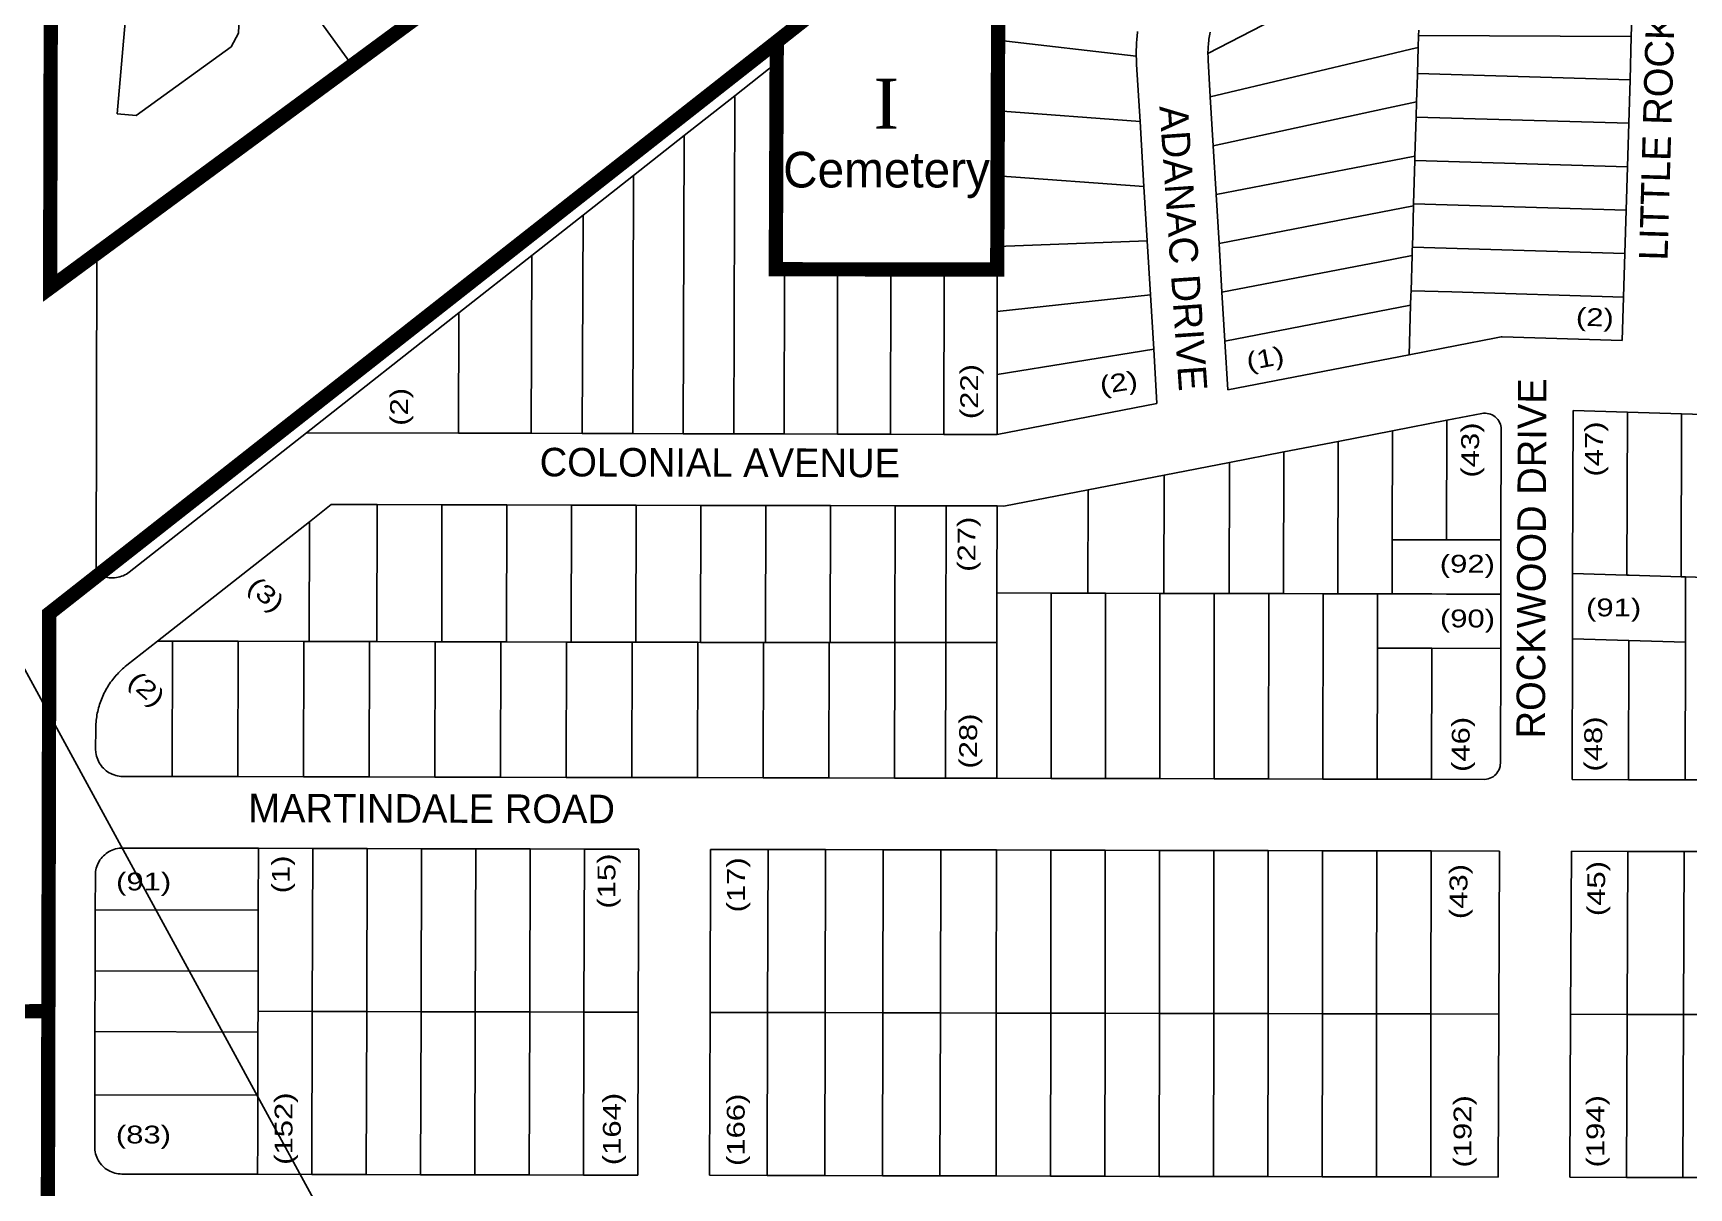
# Model space of a CAD drawing. Header units: millimetres. Extents: x 1745962 to 1749233, y 4525379 to 4529927.
# Drawn here: x 1747693.8 to 1748158.2, y 4528803.7 to 4529127.6 of the extents above; entities that cross this region are included whole.
import ezdxf
from ezdxf.enums import TextEntityAlignment as Align

# ---------------------------------------------------------------- set-up
doc = ezdxf.new("R2010")
doc.units = ezdxf.units.MM
doc.header["$LTSCALE"] = 10
doc.header["$MEASUREMENT"] = 0
for name, color, linetype in [('AROLL_ADDRESS', 44, 'Continuous'), ('AROLL_LOTS', 8, 'Continuous'), ('AROLL_ROADS', 7, 'Continuous'), ('PARKS', 62, 'Continuous'), ('ZONING_STANDARDS', 140, 'Continuous'), ('ZONING_ZONES', 140, 'Continuous')]:
    doc.layers.add(name, color=color, linetype=linetype)
doc.styles.add('DUTCH', font='dutcheb.ttf')
doc.styles.add('Univers Condensed', font='UNVR57W.TTF')
doc.styles.add('Univers Light Condensed', font='unvr47a.ttf')

msp = doc.modelspace()

# ---------------------------------------------------------------- linework, layer by layer
at = {"layer": 'AROLL_LOTS'}
for p, q in [((1747964.52, 4529150.03), (1747964.41, 4529125.59)), ((1748023.3, 4529121.85), (1748065.4, 4529143.61)), ((1748142.03, 4529126.65), (1748142.4, 4529138.84)), ((1748082.36, 4529126.86), (1748082.41, 4529128.39)), ((1747964.41, 4529125.59), (1747964.37, 4529105.8)), ((1748003.2, 4529121.05), (1747964.41, 4529125.59)), ((1748082.27, 4529123.52), (1748082.36, 4529126.86)), ((1748082.36, 4529126.86), (1748142.03, 4529126.65)), ((1748141.68, 4529114.46), (1748142.03, 4529126.65)), ((1747890.58, 4529109.98), (1747902.34, 4529119.23)), ((1747902.1, 4529061.33), (1747902.34, 4529119.23)), ((1748023.97, 4529109.67), (1748023.35, 4529119.96)), ((1748023.97, 4529109.67), (1748071.26, 4529120.92)), ((1748071.26, 4529120.92), (1748080.16, 4529123.02)), ((1748080.16, 4529123.02), (1748082.27, 4529123.52)), ((1748082.05, 4529116.19), (1748082.27, 4529123.52)), ((1748004.25, 4529102.79), (1748003.29, 4529118.74)), ((1748081.82, 4529108.3), (1748082.04, 4529115.73)), ((1748082.04, 4529115.73), (1748082.05, 4529116.19)), ((1748082.05, 4529116.19), (1748141.68, 4529114.46)), ((1748141.31, 4529102.29), (1748141.68, 4529114.46)), ((1747876.4, 4529098.83), (1747890.58, 4529109.98)), ((1747890.29, 4529015.18), (1747890.58, 4529109.98)), ((1748024.79, 4529095.99), (1748023.97, 4529109.67)), ((1747964.37, 4529105.8), (1747964.3, 4529087.51)), ((1748004.25, 4529102.79), (1747964.37, 4529105.8)), ((1748024.79, 4529095.99), (1748072.61, 4529106.32)), ((1748072.61, 4529106.32), (1748081.82, 4529108.3)), ((1748081.69, 4529104.02), (1748081.82, 4529108.3)), ((1748005.35, 4529084.54), (1748004.25, 4529102.79)), ((1748081.37, 4529093.07), (1748081.69, 4529104.02)), ((1748141.31, 4529102.29), (1748081.69, 4529104.02)), ((1748140.95, 4529090.09), (1748141.31, 4529102.29)), ((1747862.22, 4529087.66), (1747876.4, 4529098.83)), ((1747876.12, 4529015.21), (1747876.4, 4529098.83)), ((1748025.6, 4529082.29), (1748024.79, 4529095.99)), ((1748025.6, 4529082.29), (1748072.18, 4529091.28)), ((1748072.18, 4529091.28), (1748081.37, 4529093.07)), ((1748080.98, 4529079.68), (1748081.34, 4529091.85)), ((1748081.34, 4529091.85), (1748081.37, 4529093.07)), ((1748140.95, 4529090.09), (1748081.34, 4529091.85)), ((1747848.03, 4529076.5), (1747862.22, 4529087.66)), ((1747861.96, 4529015.25), (1747862.22, 4529087.66)), ((1747964.3, 4529087.51), (1747964.23, 4529067.73)), ((1748005.35, 4529084.54), (1747964.3, 4529087.51)), ((1748140.59, 4529077.91), (1748140.95, 4529090.09)), ((1748006.27, 4529069.33), (1748005.35, 4529084.54)), ((1748026.42, 4529068.6), (1748025.6, 4529082.29)), ((1747711.7, 4529066.89), (1747730.17, 4529080.21)), ((1748026.42, 4529068.6), (1748071.77, 4529077.36)), ((1748071.77, 4529077.36), (1748080.96, 4529079.14)), ((1748080.63, 4529067.51), (1748080.96, 4529079.14)), ((1748080.96, 4529079.14), (1748080.98, 4529079.68)), ((1748140.59, 4529077.91), (1748080.98, 4529079.68)), ((1748140.23, 4529065.72), (1748140.59, 4529077.91)), ((1747833.68, 4529065.21), (1747848.03, 4529076.5)), ((1747847.8, 4529015.28), (1747848.03, 4529076.5)), ((1748006.27, 4529069.33), (1747964.23, 4529067.73)), ((1748007.18, 4529054.12), (1748006.27, 4529069.33)), ((1748027.24, 4529054.91), (1748026.42, 4529068.6)), ((1747711.49, 4528976.31), (1747711.7, 4529066.89)), ((1747813.2, 4529049.11), (1747833.68, 4529065.21)), ((1747833.48, 4529015.32), (1747833.68, 4529065.21)), ((1747964.23, 4529067.73), (1747964.2, 4529061.26)), ((1748027.24, 4529054.91), (1748071.51, 4529063.46)), ((1748071.51, 4529063.46), (1748080.56, 4529065.2)), ((1748080.27, 4529055.32), (1748080.56, 4529065.2)), ((1748080.56, 4529065.2), (1748080.61, 4529067.07)), ((1748080.61, 4529067.07), (1748080.63, 4529067.51)), ((1748140.23, 4529065.72), (1748080.63, 4529067.51)), ((1748139.87, 4529053.54), (1748140.23, 4529065.72)), ((1747904.53, 4529061.32), (1747902.1, 4529061.33)), ((1747904.44, 4529015.15), (1747904.53, 4529061.32)), ((1747919.45, 4529061.31), (1747904.53, 4529061.32)), ((1747919.37, 4529015.1), (1747919.45, 4529061.31)), ((1747934.38, 4529061.3), (1747919.45, 4529061.31)), ((1747934.29, 4529015.06), (1747934.38, 4529061.3)), ((1747949.29, 4529061.28), (1747934.38, 4529061.3)), ((1747949.21, 4529015.03), (1747949.29, 4529061.28)), ((1747952.24, 4529061.28), (1747949.29, 4529061.28)), ((1747964.2, 4529061.26), (1747952.24, 4529061.28)), ((1747964.21, 4529049.46), (1747964.2, 4529061.26)), ((1748007.18, 4529054.12), (1747964.21, 4529049.46)), ((1748008.1, 4529038.91), (1748007.18, 4529054.12)), ((1748028.05, 4529041.21), (1748027.24, 4529054.91)), ((1748080.14, 4529051.29), (1748080.23, 4529053.99)), ((1748080.23, 4529053.99), (1748080.27, 4529055.32)), ((1748091.73, 4529054.99), (1748080.27, 4529055.32)), ((1748139.87, 4529053.54), (1748091.73, 4529054.99)), ((1747964.16, 4529031.78), (1747964.21, 4529049.46)), ((1748028.05, 4529041.21), (1748080.14, 4529051.29)), ((1748079.74, 4529037.37), (1748080.14, 4529051.29)), ((1748139.5, 4529041.36), (1748139.87, 4529053.54)), ((1747770.44, 4529015.48), (1747813.2, 4529049.11)), ((1747813.08, 4529015.37), (1747813.2, 4529049.11)), ((1748028.87, 4529027.53), (1748028.05, 4529041.21)), ((1748093.13, 4529039.97), (1748079.74, 4529037.37)), ((1748093.13, 4529039.97), (1748103.67, 4529042.01)), ((1748103.67, 4529042.01), (1748105.5, 4529042.36)), ((1748105.5, 4529042.36), (1748105.8, 4529042.35)), ((1748105.8, 4529042.35), (1748139.5, 4529041.36)), ((1748008.1, 4529038.91), (1747964.16, 4529031.78)), ((1748009.01, 4529023.7), (1748008.1, 4529038.91)), ((1748079.74, 4529037.37), (1748028.87, 4529027.53)), ((1747964.14, 4529014.99), (1747964.16, 4529031.78)), ((1747964.14, 4529014.99), (1748009.01, 4529023.7)), ((1748125.58, 4528975.97), (1748125.69, 4529021.68)), ((1748125.69, 4529021.68), (1748140.93, 4529021.23)), ((1748075.08, 4529016.03), (1748090.33, 4529018.98)), ((1748090.24, 4528985.47), (1748090.33, 4529018.98)), ((1748090.33, 4529018.98), (1748100.12, 4529020.87)), ((1748140.81, 4528975.52), (1748140.93, 4529021.23)), ((1748140.93, 4529021.23), (1748156.16, 4529020.79)), ((1748156.04, 4528975.08), (1748156.16, 4529020.79)), ((1748156.16, 4529020.79), (1748171.39, 4529020.34)), ((1747720.79, 4528976.42), (1747770.44, 4529015.48)), ((1747770.44, 4529015.48), (1747813.08, 4529015.37)), ((1747813.08, 4529015.37), (1747833.48, 4529015.32)), ((1747833.48, 4529015.32), (1747847.8, 4529015.28)), ((1747847.8, 4529015.28), (1747861.96, 4529015.25)), ((1747861.96, 4529015.25), (1747876.12, 4529015.21)), ((1747876.12, 4529015.21), (1747890.29, 4529015.18)), ((1747890.29, 4529015.18), (1747904.44, 4529015.15)), ((1747904.44, 4529015.15), (1747919.37, 4529015.1)), ((1747919.37, 4529015.1), (1747934.29, 4529015.06)), ((1747934.29, 4529015.06), (1747949.21, 4529015.03)), ((1747949.21, 4529015.03), (1747963.83, 4529014.99)), ((1747963.83, 4529014.99), (1747964.14, 4529014.99)), ((1748044.59, 4529010.12), (1748059.84, 4529013.07)), ((1748059.84, 4529013.07), (1748059.71, 4528970.33)), ((1748059.84, 4529013.07), (1748075.08, 4529016.03)), ((1748075, 4528985.49), (1748075.08, 4529016.03)), ((1748105.48, 4528985.45), (1748105.56, 4529016.37)), ((1748029.34, 4529007.17), (1748044.59, 4529010.12)), ((1748044.59, 4529010.12), (1748044.47, 4528970.36)), ((1747989.7, 4528999.5), (1748011.04, 4529003.63)), ((1748011.04, 4529003.63), (1748010.94, 4528970.43)), ((1748011.04, 4529003.63), (1748029.34, 4529007.17)), ((1748029.34, 4529007.17), (1748029.23, 4528970.4)), ((1747966.09, 4528994.93), (1747989.7, 4528999.5)), ((1747989.7, 4528999.5), (1747989.61, 4528970.49)), ((1747771.28, 4528990.54), (1747777.39, 4528995.34)), ((1747777.39, 4528995.34), (1747790.31, 4528995.32)), ((1747790.31, 4528995.32), (1747790.23, 4528956.91)), ((1747790.31, 4528995.32), (1747808.48, 4528995.28)), ((1747808.48, 4528995.28), (1747808.39, 4528956.87)), ((1747808.48, 4528995.28), (1747826.63, 4528995.24)), ((1747826.63, 4528995.24), (1747826.54, 4528956.82)), ((1747826.63, 4528995.24), (1747844.79, 4528995.2)), ((1747844.79, 4528995.2), (1747844.7, 4528956.79)), ((1747844.79, 4528995.2), (1747862.94, 4528995.16)), ((1747862.94, 4528995.16), (1747862.85, 4528956.74)), ((1747862.94, 4528995.16), (1747881.1, 4528995.12)), ((1747881.1, 4528995.12), (1747881.02, 4528956.7)), ((1747881.1, 4528995.12), (1747899.26, 4528995.08)), ((1747899.26, 4528995.08), (1747899.18, 4528956.67)), ((1747899.26, 4528995.08), (1747917.41, 4528995.04)), ((1747917.41, 4528995.04), (1747917.33, 4528956.63)), ((1747917.41, 4528995.04), (1747935.57, 4528995)), ((1747935.47, 4528956.64), (1747935.57, 4528995)), ((1747935.57, 4528995), (1747949.85, 4528994.96)), ((1747949.79, 4528956.66), (1747949.85, 4528994.96)), ((1747949.85, 4528994.96), (1747963.83, 4528994.94)), ((1747963.83, 4528994.94), (1747964.14, 4528994.94)), ((1747964.11, 4528970.55), (1747964.14, 4528994.94)), ((1747964.14, 4528994.94), (1747966.09, 4528994.93)), ((1747728.69, 4528957.04), (1747771.28, 4528990.54)), ((1747771.28, 4528990.54), (1747771.2, 4528956.95)), ((1748074.96, 4528970.29), (1748075, 4528985.49)), ((1748090.24, 4528985.47), (1748075, 4528985.49)), ((1748105.48, 4528985.45), (1748090.24, 4528985.47)), ((1748105.44, 4528970.22), (1748105.48, 4528985.45)), ((1748125.53, 4528957.68), (1748125.58, 4528975.66)), ((1748125.58, 4528975.97), (1748140.81, 4528975.52)), ((1748125.58, 4528975.66), (1748125.58, 4528975.97)), ((1748140.81, 4528975.52), (1748141.43, 4528975.5)), ((1748141.43, 4528975.5), (1748156.04, 4528975.08)), ((1748156.04, 4528975.08), (1748157.27, 4528975.04)), ((1748157.23, 4528956.75), (1748157.27, 4528975.04)), ((1748157.27, 4528975.04), (1748171.27, 4528974.63)), ((1747964.11, 4528970.55), (1747979.36, 4528970.51)), ((1747964.11, 4528956.67), (1747964.11, 4528970.55)), ((1747979.31, 4528918.54), (1747979.36, 4528970.51)), ((1747979.36, 4528970.51), (1747989.61, 4528970.49)), ((1747989.61, 4528970.49), (1747994.6, 4528970.47)), ((1747994.56, 4528918.5), (1747994.6, 4528970.47)), ((1747994.6, 4528970.47), (1748009.85, 4528970.44)), ((1748009.79, 4528918.47), (1748009.85, 4528970.44)), ((1748009.85, 4528970.44), (1748010.94, 4528970.43)), ((1748010.94, 4528970.43), (1748025.09, 4528970.41)), ((1748025.04, 4528918.43), (1748025.09, 4528970.41)), ((1748025.09, 4528970.41), (1748029.23, 4528970.4)), ((1748029.23, 4528970.4), (1748040.34, 4528970.36)), ((1748040.28, 4528918.41), (1748040.34, 4528970.36)), ((1748040.34, 4528970.36), (1748044.47, 4528970.36)), ((1748044.47, 4528970.36), (1748055.58, 4528970.33)), ((1748055.52, 4528918.36), (1748055.58, 4528970.33)), ((1748055.58, 4528970.33), (1748059.71, 4528970.33)), ((1748059.71, 4528970.33), (1748070.83, 4528970.3)), ((1748070.81, 4528955.06), (1748070.83, 4528970.3)), ((1748070.83, 4528970.3), (1748074.96, 4528970.29)), ((1748074.96, 4528970.29), (1748086.07, 4528970.26)), ((1748086.07, 4528970.26), (1748090.21, 4528970.25)), ((1748090.21, 4528970.25), (1748105.44, 4528970.22)), ((1748105.41, 4528954.97), (1748105.44, 4528970.22)), ((1747720.07, 4528950.26), (1747728.69, 4528957.04)), ((1747728.69, 4528957.04), (1747732.87, 4528957.03)), ((1747732.78, 4528919.08), (1747732.87, 4528957.03)), ((1747732.87, 4528957.03), (1747751.29, 4528956.99)), ((1747751.2, 4528919.04), (1747751.29, 4528956.99)), ((1747751.29, 4528956.99), (1747769.7, 4528956.94)), ((1747769.62, 4528918.99), (1747769.7, 4528956.94)), ((1747769.7, 4528956.94), (1747771.2, 4528956.95)), ((1747771.2, 4528956.95), (1747788.12, 4528956.91)), ((1747788.03, 4528918.96), (1747788.12, 4528956.91)), ((1747788.12, 4528956.91), (1747790.23, 4528956.91)), ((1747790.23, 4528956.91), (1747806.54, 4528956.87)), ((1747806.45, 4528918.92), (1747806.54, 4528956.87)), ((1747806.54, 4528956.87), (1747808.39, 4528956.87)), ((1747808.39, 4528956.87), (1747824.95, 4528956.83)), ((1747824.87, 4528918.87), (1747824.95, 4528956.83)), ((1747824.95, 4528956.83), (1747826.54, 4528956.82)), ((1747826.54, 4528956.82), (1747843.37, 4528956.79)), ((1747843.28, 4528918.83), (1747843.37, 4528956.79)), ((1747843.37, 4528956.79), (1747844.7, 4528956.79)), ((1747844.7, 4528956.79), (1747861.79, 4528956.75)), ((1747861.7, 4528918.8), (1747861.79, 4528956.75)), ((1747861.79, 4528956.75), (1747862.85, 4528956.74)), ((1747862.85, 4528956.74), (1747880.2, 4528956.71)), ((1747880.12, 4528918.75), (1747880.2, 4528956.71)), ((1747880.2, 4528956.71), (1747881.02, 4528956.7)), ((1747881.02, 4528956.7), (1747898.62, 4528956.66)), ((1747898.53, 4528918.71), (1747898.62, 4528956.66)), ((1747898.62, 4528956.66), (1747899.18, 4528956.67)), ((1747899.18, 4528956.67), (1747917.04, 4528956.63)), ((1747916.95, 4528918.67), (1747917.04, 4528956.63)), ((1747917.04, 4528956.63), (1747917.33, 4528956.63)), ((1747917.33, 4528956.63), (1747935.47, 4528956.64)), ((1747935.36, 4528918.64), (1747935.47, 4528956.64)), ((1747935.47, 4528956.64), (1747949.79, 4528956.66)), ((1747949.72, 4528918.6), (1747949.79, 4528956.66)), ((1747949.79, 4528956.66), (1747964.11, 4528956.67)), ((1747964.08, 4528918.57), (1747964.11, 4528956.67)), ((1748125.43, 4528918.21), (1748125.53, 4528957.68)), ((1748125.53, 4528957.68), (1748141.38, 4528957.22)), ((1748141.28, 4528918.17), (1748141.38, 4528957.22)), ((1748141.38, 4528957.22), (1748157.23, 4528956.75)), ((1748157.12, 4528918.14), (1748157.23, 4528956.75)), ((1748070.76, 4528918.33), (1748070.81, 4528955.06)), ((1748070.81, 4528955.06), (1748086.05, 4528955.03)), ((1748085.99, 4528918.3), (1748086.05, 4528955.03)), ((1748086.05, 4528955.03), (1748105.41, 4528954.97)), ((1748105.32, 4528922.83), (1748105.41, 4528954.97)), ((1747711.34, 4528926.74), (1747711.35, 4528932.37)), ((1747718.94, 4528919.11), (1747732.78, 4528919.08)), ((1747732.78, 4528919.08), (1747751.2, 4528919.04)), ((1747751.2, 4528919.04), (1747769.62, 4528918.99)), ((1747769.62, 4528918.99), (1747788.03, 4528918.96)), ((1747788.03, 4528918.96), (1747806.45, 4528918.92)), ((1747806.45, 4528918.92), (1747824.87, 4528918.87)), ((1747824.87, 4528918.87), (1747843.28, 4528918.83)), ((1747843.28, 4528918.83), (1747861.7, 4528918.8)), ((1747861.7, 4528918.8), (1747880.12, 4528918.75)), ((1747880.12, 4528918.75), (1747898.53, 4528918.71)), ((1747898.53, 4528918.71), (1747916.95, 4528918.67)), ((1747916.95, 4528918.67), (1747935.36, 4528918.64)), ((1747935.36, 4528918.64), (1747949.72, 4528918.6)), ((1747949.72, 4528918.6), (1747963.77, 4528918.57)), ((1747963.77, 4528918.57), (1747964.08, 4528918.57)), ((1747964.08, 4528918.57), (1747979.31, 4528918.54)), ((1747979.31, 4528918.54), (1747994.56, 4528918.5)), ((1747994.56, 4528918.5), (1748009.79, 4528918.47)), ((1748009.79, 4528918.47), (1748025.04, 4528918.43)), ((1748025.04, 4528918.43), (1748040.28, 4528918.41)), ((1748040.28, 4528918.41), (1748055.52, 4528918.36)), ((1748055.52, 4528918.36), (1748070.76, 4528918.33)), ((1748070.76, 4528918.33), (1748085.99, 4528918.3)), ((1748085.99, 4528918.3), (1748100.73, 4528918.27)), ((1748125.43, 4528918.21), (1748141.28, 4528918.17)), ((1748141.28, 4528918.17), (1748157.12, 4528918.14)), ((1748157.12, 4528918.14), (1748172.98, 4528918.11)), ((1747718.89, 4528899.02), (1747756.99, 4528898.94)), ((1747756.95, 4528881.55), (1747756.99, 4528898.94)), ((1747756.99, 4528898.94), (1747772.23, 4528898.89)), ((1747772.11, 4528853.18), (1747772.23, 4528898.89)), ((1747772.23, 4528898.89), (1747787.47, 4528898.86)), ((1747787.36, 4528853.15), (1747787.47, 4528898.86)), ((1747787.47, 4528898.86), (1747802.71, 4528898.83)), ((1747802.6, 4528853.12), (1747802.71, 4528898.83)), ((1747802.71, 4528898.83), (1747817.95, 4528898.79)), ((1747817.83, 4528853.08), (1747817.95, 4528898.79)), ((1747817.95, 4528898.79), (1747833.19, 4528898.76)), ((1747833.07, 4528853.05), (1747833.19, 4528898.76)), ((1747833.19, 4528898.76), (1747848.42, 4528898.73)), ((1747848.3, 4528853.01), (1747848.42, 4528898.73)), ((1747848.42, 4528898.73), (1747863.67, 4528898.69)), ((1747863.54, 4528852.98), (1747863.67, 4528898.69)), ((1747883.66, 4528852.93), (1747883.78, 4528898.64)), ((1747883.78, 4528898.64), (1747899.93, 4528898.61)), ((1747899.8, 4528852.9), (1747899.93, 4528898.61)), ((1747899.93, 4528898.61), (1747916.08, 4528898.57)), ((1747915.95, 4528852.87), (1747916.08, 4528898.57)), ((1747916.08, 4528898.57), (1747932.23, 4528898.54)), ((1747932.1, 4528852.82), (1747932.23, 4528898.54)), ((1747932.23, 4528898.54), (1747948.39, 4528898.51)), ((1747948.25, 4528852.79), (1747948.39, 4528898.51)), ((1747948.39, 4528898.51), (1747963.69, 4528898.47)), ((1747963.69, 4528898.47), (1747963.99, 4528898.47)), ((1747963.95, 4528852.75), (1747963.99, 4528898.47)), ((1747963.99, 4528898.47), (1747979.24, 4528898.44)), ((1747979.2, 4528852.72), (1747979.24, 4528898.44)), ((1747979.24, 4528898.44), (1747994.47, 4528898.4)), ((1747994.43, 4528852.68), (1747994.47, 4528898.4)), ((1747994.47, 4528898.4), (1748009.71, 4528898.37)), ((1748009.67, 4528852.65), (1748009.71, 4528898.37)), ((1748009.71, 4528898.37), (1748024.95, 4528898.34)), ((1748024.91, 4528852.62), (1748024.95, 4528898.34)), ((1748024.95, 4528898.34), (1748040.19, 4528898.3)), ((1748040.15, 4528852.58), (1748040.19, 4528898.3)), ((1748040.19, 4528898.3), (1748055.43, 4528898.27)), ((1748055.39, 4528852.55), (1748055.43, 4528898.27)), ((1748055.43, 4528898.27), (1748070.67, 4528898.23)), ((1748070.62, 4528852.52), (1748070.67, 4528898.23)), ((1748070.67, 4528898.23), (1748085.9, 4528898.19)), ((1748085.86, 4528852.48), (1748085.9, 4528898.19)), ((1748085.9, 4528898.19), (1748105.1, 4528898.15)), ((1748104.9, 4528852.44), (1748105.1, 4528898.15)), ((1748125.01, 4528852.4), (1748125.22, 4528898.11)), ((1748125.22, 4528898.11), (1748141.07, 4528898.07)), ((1748140.86, 4528852.36), (1748141.07, 4528898.07)), ((1748141.07, 4528898.07), (1748156.91, 4528898.04)), ((1748156.71, 4528852.33), (1748156.91, 4528898.04)), ((1748156.91, 4528898.04), (1748172.76, 4528898)), ((1747711.24, 4528881.66), (1747711.26, 4528891.42)), ((1747711.2, 4528864.59), (1747711.24, 4528881.66)), ((1747711.24, 4528881.66), (1747756.95, 4528881.55)), ((1747756.91, 4528864.49), (1747756.95, 4528881.55)), ((1747711.15, 4528847.53), (1747711.2, 4528864.59)), ((1747711.2, 4528864.59), (1747756.91, 4528864.49)), ((1747756.88, 4528853.22), (1747756.91, 4528864.49)), ((1747756.87, 4528847.41), (1747756.88, 4528853.22)), ((1747756.88, 4528853.22), (1747772.11, 4528853.18)), ((1747772, 4528807.48), (1747772.11, 4528853.18)), ((1747772.11, 4528853.18), (1747787.36, 4528853.15)), ((1747787.24, 4528807.44), (1747787.36, 4528853.15)), ((1747787.36, 4528853.15), (1747802.6, 4528853.12)), ((1747802.47, 4528807.41), (1747802.6, 4528853.12)), ((1747802.6, 4528853.12), (1747817.83, 4528853.08)), ((1747817.71, 4528807.37), (1747817.83, 4528853.08)), ((1747817.83, 4528853.08), (1747833.07, 4528853.05)), ((1747832.94, 4528807.34), (1747833.07, 4528853.05)), ((1747833.07, 4528853.05), (1747848.3, 4528853.01)), ((1747848.18, 4528807.3), (1747848.3, 4528853.01)), ((1747848.3, 4528853.01), (1747863.54, 4528852.98)), ((1747863.42, 4528807.27), (1747863.54, 4528852.98)), ((1747883.53, 4528807.23), (1747883.66, 4528852.93)), ((1747883.66, 4528852.93), (1747899.8, 4528852.9)), ((1747899.68, 4528807.18), (1747899.8, 4528852.9)), ((1747899.8, 4528852.9), (1747915.95, 4528852.87)), ((1747915.83, 4528807.15), (1747915.95, 4528852.87)), ((1747915.95, 4528852.87), (1747932.1, 4528852.82)), ((1747931.98, 4528807.11), (1747932.1, 4528852.82)), ((1747932.1, 4528852.82), (1747948.25, 4528852.79)), ((1747948.13, 4528807.08), (1747948.25, 4528852.79)), ((1747948.25, 4528852.79), (1747963.95, 4528852.75)), ((1747963.92, 4528807.04), (1747963.95, 4528852.75)), ((1747963.95, 4528852.75), (1747979.2, 4528852.72)), ((1747979.16, 4528807.01), (1747979.2, 4528852.72)), ((1747979.2, 4528852.72), (1747994.43, 4528852.68)), ((1747994.4, 4528806.98), (1747994.43, 4528852.68)), ((1747994.43, 4528852.68), (1748009.67, 4528852.65)), ((1748009.63, 4528806.94), (1748009.67, 4528852.65)), ((1748009.67, 4528852.65), (1748024.91, 4528852.62)), ((1748024.87, 4528806.91), (1748024.91, 4528852.62)), ((1748024.91, 4528852.62), (1748040.15, 4528852.58)), ((1748040.1, 4528806.87), (1748040.15, 4528852.58)), ((1748040.15, 4528852.58), (1748055.39, 4528852.55)), ((1748055.34, 4528806.84), (1748055.39, 4528852.55)), ((1748055.39, 4528852.55), (1748070.62, 4528852.52)), ((1748070.57, 4528806.8), (1748070.62, 4528852.52)), ((1748070.62, 4528852.52), (1748085.86, 4528852.48)), ((1748085.81, 4528806.77), (1748085.86, 4528852.48)), ((1748085.86, 4528852.48), (1748104.9, 4528852.44)), ((1748104.7, 4528806.73), (1748104.9, 4528852.14)), ((1748104.9, 4528852.14), (1748104.9, 4528852.44)), ((1748124.81, 4528806.68), (1748125.01, 4528852.4)), ((1748125.01, 4528852.4), (1748140.86, 4528852.36)), ((1748140.66, 4528806.64), (1748140.86, 4528852.36)), ((1748140.86, 4528852.36), (1748156.71, 4528852.33)), ((1748156.5, 4528806.61), (1748156.71, 4528852.33)), ((1748156.71, 4528852.33), (1748172.56, 4528852.28)), ((1747711.12, 4528830.45), (1747711.15, 4528847.53)), ((1747711.15, 4528847.53), (1747756.87, 4528847.41)), ((1747756.82, 4528830.35), (1747756.87, 4528847.41)), ((1747711.09, 4528817.71), (1747711.12, 4528829.84)), ((1747711.12, 4528829.84), (1747711.12, 4528830.45)), ((1747711.12, 4528829.84), (1747756.82, 4528829.74)), ((1747756.8, 4528817.61), (1747756.82, 4528829.74)), ((1747756.82, 4528829.74), (1747756.82, 4528830.35)), ((1747711.08, 4528815.21), (1747711.09, 4528817.71)), ((1747756.77, 4528807.51), (1747756.8, 4528817.61)), ((1747718.69, 4528807.59), (1747756.77, 4528807.51)), ((1747756.77, 4528807.51), (1747772, 4528807.48)), ((1747772, 4528807.48), (1747787.24, 4528807.44)), ((1747787.24, 4528807.44), (1747802.47, 4528807.41)), ((1747802.47, 4528807.41), (1747817.71, 4528807.37)), ((1747817.71, 4528807.37), (1747832.94, 4528807.34)), ((1747832.94, 4528807.34), (1747848.18, 4528807.3)), ((1747848.18, 4528807.3), (1747863.42, 4528807.27)), ((1747883.53, 4528807.23), (1747899.68, 4528807.18)), ((1747899.68, 4528807.18), (1747915.83, 4528807.15)), ((1747915.83, 4528807.15), (1747931.98, 4528807.11)), ((1747931.98, 4528807.11), (1747948.13, 4528807.08)), ((1747948.13, 4528807.08), (1747963.62, 4528807.05)), ((1747963.62, 4528807.05), (1747963.92, 4528807.04)), ((1747963.92, 4528807.04), (1747979.16, 4528807.01)), ((1747979.16, 4528807.01), (1747994.4, 4528806.98)), ((1747994.4, 4528806.98), (1748009.63, 4528806.94)), ((1748009.63, 4528806.94), (1748024.87, 4528806.91)), ((1748024.87, 4528806.91), (1748040.1, 4528806.87)), ((1748040.1, 4528806.87), (1748055.34, 4528806.84)), ((1748055.34, 4528806.84), (1748070.57, 4528806.8)), ((1748070.57, 4528806.8), (1748085.81, 4528806.77)), ((1748085.81, 4528806.77), (1748104.7, 4528806.73)), ((1748124.81, 4528806.68), (1748140.66, 4528806.64)), ((1748140.66, 4528806.64), (1748156.5, 4528806.61)), ((1748156.5, 4528806.61), (1748172.34, 4528806.57))]:
    msp.add_line(p, q, dxfattribs=at)
for points in [[(1747751.43, 4529127.55), (1747754.3, 4529194.97)], [(1747717.42, 4529104.89), (1747723.42, 4529174.64)], [(1747955.76, 4529167.32), (1747902.29, 4529125.1), (1747712.31, 4528975.77)], [(1747783.09, 4529118.78), (1747771.35, 4529135.04)], [(1747783.26, 4529118.53), (1747800.11, 4529130.68)], [(1747722.67, 4529104.44), (1747749.36, 4529123.71)], [(1747749.36, 4529123.71), (1747751.43, 4529127.55)], [(1748003.2, 4529121.05), (1748003.2, 4529121.55), (1748003.2, 4529122.05), (1748003.21, 4529122.55), (1748003.21, 4529123.05), (1748003.23, 4529123.55), (1748003.25, 4529124.05), (1748003.27, 4529124.55), (1748003.3, 4529125.05), (1748003.34, 4529125.55), (1748003.38, 4529126.05), (1748003.42, 4529126.55), (1748003.47, 4529127.04), (1748003.53, 4529127.54), (1748003.59, 4529128.03)], [(1748023.3, 4529121.85), (1748023.31, 4529122.35), (1748023.32, 4529122.85), (1748023.35, 4529123.34), (1748023.38, 4529123.85), (1748023.42, 4529124.35), (1748023.46, 4529124.85), (1748023.52, 4529125.34), (1748023.58, 4529125.84), (1748023.65, 4529126.33), (1748023.73, 4529126.83), (1748023.81, 4529127.31), (1748023.91, 4529127.81)], [(1748003.29, 4529118.74), (1748003.26, 4529119.25), (1748003.24, 4529119.75), (1748003.22, 4529120.25), (1748003.2, 4529121.05)], [(1748023.35, 4529119.96), (1748023.33, 4529120.46), (1748023.32, 4529120.95), (1748023.3, 4529121.85)], [(1747763.43, 4529104.22), (1747783.26, 4529118.53)], [(1747783.26, 4529118.53), (1747783.09, 4529118.78)], [(1747717.42, 4529104.89), (1747722.67, 4529104.44)], [(1747730.17, 4529080.21), (1747763.43, 4529104.22)], [(1748100.12, 4529020.87), (1748100.62, 4529020.93), (1748101.12, 4529020.94), (1748101.62, 4529020.9), (1748102.11, 4529020.82), (1748102.58, 4529020.67), (1748103.04, 4529020.46), (1748103.48, 4529020.21), (1748103.88, 4529019.92), (1748104.25, 4529019.59), (1748104.58, 4529019.21), (1748104.87, 4529018.8), (1748105.11, 4529018.36), (1748105.31, 4529017.91), (1748105.44, 4529017.42), (1748105.53, 4529016.94), (1748105.56, 4529016.37)], [(1747720.79, 4528976.42), (1747720.38, 4528976.12), (1747719.96, 4528975.85), (1747719.53, 4528975.61), (1747719.08, 4528975.4), (1747718.61, 4528975.22), (1747718.14, 4528975.06), (1747717.65, 4528974.94), (1747717.15, 4528974.85), (1747716.66, 4528974.8), (1747716.17, 4528974.78), (1747715.67, 4528974.79), (1747715.16, 4528974.83), (1747714.67, 4528974.91), (1747714.17, 4528975.01), (1747713.7, 4528975.16), (1747713.23, 4528975.33), (1747712.78, 4528975.53), (1747712.31, 4528975.77)], [(1747711.35, 4528932.37), (1747711.36, 4528932.87), (1747711.38, 4528933.37), (1747711.41, 4528933.86), (1747711.45, 4528934.36), (1747711.5, 4528934.86), (1747711.56, 4528935.36), (1747711.64, 4528935.85), (1747711.72, 4528936.34), (1747711.81, 4528936.84), (1747711.92, 4528937.33), (1747712.03, 4528937.82), (1747712.16, 4528938.3), (1747712.3, 4528938.78), (1747712.44, 4528939.26), (1747712.6, 4528939.73), (1747712.77, 4528940.2), (1747712.95, 4528940.67), (1747713.13, 4528941.13), (1747713.33, 4528941.59), (1747713.54, 4528942.05), (1747713.75, 4528942.5), (1747713.98, 4528942.94), (1747714.21, 4528943.38), (1747714.47, 4528943.81), (1747714.73, 4528944.25), (1747714.99, 4528944.67), (1747715.27, 4528945.08), (1747715.54, 4528945.5), (1747715.84, 4528945.9), (1747716.14, 4528946.3), (1747716.45, 4528946.7), (1747716.78, 4528947.08), (1747717.1, 4528947.46), (1747717.44, 4528947.82), (1747717.78, 4528948.19), (1747718.13, 4528948.55), (1747718.49, 4528948.9), (1747718.86, 4528949.23), (1747719.23, 4528949.57), (1747719.61, 4528949.89), (1747720.07, 4528950.26)], [(1747718.94, 4528919.11), (1747718.44, 4528919.12), (1747717.95, 4528919.17), (1747717.45, 4528919.26), (1747716.97, 4528919.37), (1747716.49, 4528919.52), (1747716.02, 4528919.7), (1747715.56, 4528919.9), (1747715.13, 4528920.14), (1747714.71, 4528920.41), (1747714.29, 4528920.71), (1747713.91, 4528921.02), (1747713.55, 4528921.37), (1747713.21, 4528921.73), (1747712.89, 4528922.12), (1747712.61, 4528922.53), (1747712.34, 4528922.95), (1747712.11, 4528923.39), (1747711.91, 4528923.85), (1747711.73, 4528924.32), (1747711.59, 4528924.8), (1747711.48, 4528925.29), (1747711.4, 4528925.78), (1747711.34, 4528926.74)], [(1748105.32, 4528922.83), (1748105.29, 4528922.33), (1748105.22, 4528921.84), (1748105.08, 4528921.36), (1748104.89, 4528920.9), (1748104.65, 4528920.46), (1748104.36, 4528920.04), (1748104.04, 4528919.66), (1748103.68, 4528919.32), (1748103.27, 4528919.03), (1748102.84, 4528918.78), (1748102.39, 4528918.57), (1748101.91, 4528918.42), (1748101.42, 4528918.32), (1748100.73, 4528918.27)], [(1747711.26, 4528891.42), (1747711.27, 4528891.92), (1747711.33, 4528892.41), (1747711.41, 4528892.91), (1747711.52, 4528893.4), (1747711.67, 4528893.88), (1747711.85, 4528894.35), (1747712.06, 4528894.79), (1747712.3, 4528895.23), (1747712.56, 4528895.66), (1747712.85, 4528896.06), (1747713.17, 4528896.45), (1747713.51, 4528896.81), (1747713.88, 4528897.15), (1747714.27, 4528897.47), (1747714.68, 4528897.76), (1747715.1, 4528898.02), (1747715.55, 4528898.25), (1747716, 4528898.46), (1747716.48, 4528898.63), (1747716.95, 4528898.77), (1747717.44, 4528898.88), (1747717.94, 4528898.96), (1747718.89, 4528899.02)], [(1747718.69, 4528807.59), (1747718.18, 4528807.62), (1747717.69, 4528807.66), (1747717.2, 4528807.74), (1747716.71, 4528807.86), (1747716.23, 4528808), (1747715.76, 4528808.18), (1747715.31, 4528808.39), (1747714.86, 4528808.63), (1747714.44, 4528808.89), (1747714.04, 4528809.18), (1747713.65, 4528809.5), (1747713.3, 4528809.85), (1747712.95, 4528810.21), (1747712.64, 4528810.6), (1747712.35, 4528811.01), (1747712.08, 4528811.44), (1747711.85, 4528811.87), (1747711.65, 4528812.34), (1747711.47, 4528812.8), (1747711.33, 4528813.28), (1747711.22, 4528813.77), (1747711.14, 4528814.26), (1747711.08, 4528815.21)]]:
    msp.add_lwpolyline(points, dxfattribs=at)
at = {"layer": 'ZONING_STANDARDS'}
msp.add_line((1747467.29, 4529360.09), (1748028.83, 4528330.52), dxfattribs=at)
at = {"layer": 'ZONING_ZONES', "const_width": 4}
for points in [[(1748135.8, 4529385.43), (1748113.15, 4529367.73), (1747976.61, 4529260.97), (1747698.57, 4529056.14), (1747699.15, 4529292.8), (1748021.96, 4529435.01), (1748082.35, 4529461.62), (1748119.64, 4529478.05), (1748170.71, 4529412.73), (1748170.71, 4529412.73)], [(1747902.37, 4529125.16), (1747902.1, 4529061.33), (1747964.2, 4529061.26), (1747964.63, 4529174.33)], [(1747505.93, 4528851.32), (1747551.24, 4528851.91), (1747640.37, 4528852.52), (1747698.08, 4528853.3)], [(1747697.01, 4528403.56), (1747698.08, 4528853.3)]]:
    msp.add_lwpolyline(points, dxfattribs=at)
at = {"layer": 'ZONING_ZONES', "linetype": 'Continuous', "const_width": 4}
msp.add_lwpolyline([(1747964.63, 4529174.33), (1747902.29, 4529125.1)], dxfattribs=at)
at = {"layer": 'ZONING_ZONES', "linetype": 'Continuous'}
msp.add_lwpolyline([(1747902.29, 4529125.1, 4, 4, 0), (1747698.34, 4528964.8, 4, 4, 0), (1747698.08, 4528853.3, 4, 4, 0)], format="xyseb", dxfattribs=at)

# ---------------------------------------------------------------- texts
at = {"layer": 'AROLL_ADDRESS', "style": 'Univers Light Condensed', "width": 1.3}
for s, rotation, p in [('(2)', 358.28, (1748126.44, 4529045.55)), ('(1)', 10.94, (1748034.6, 4529032.91)), ('(22)', 90, (1747958.85, 4529019.29)), ('(2)', 9.23, (1747993.41, 4529026.26)), ('(2)', 90, (1747798.94, 4529017.43)), ('(43)', 90, (1748099.33, 4529002.9)), ('(47)', 90, (1748134.08, 4529003.19)), ('(27)', 90, (1747958.1, 4528976.48)), ('(92)', 359.93, (1748088.33, 4528976.25)), ('(3)', 318.7764, (1747753.54, 4528971.78)), ('(90)', 359.87, (1748088.36, 4528960.91)), ('(91)', 359.87, (1748129.35, 4528964)), ('(2)', 318.7764, (1747720.05, 4528945.27)), ('(28)', 90, (1747958.55, 4528921.28)), ('(46)', 90, (1748096.7, 4528920.35)), ('(48)', 90, (1748133.85, 4528920.46)), ('(1)', 90, (1747765.76, 4528886.3)), ('(15)', 90, (1747857.11, 4528882.02)), ('(91)', 359.87, (1747717.07, 4528887.14)), ('(17)', 90, (1747893.42, 4528880.96)), ('(43)', 90, (1748096.07, 4528879.08)), ('(45)', 90, (1748134.69, 4528879.92)), ('(152)', 90, (1747766.55, 4528810.17)), ('(164)', 90, (1747858.61, 4528810.07)), ('(166)', 90, (1747893.37, 4528809.84)), ('(192)', 90, (1748097.2, 4528809.41)), ('(194)', 90, (1748134.47, 4528809.43)), ('(83)', 359.87, (1747717.01, 4528816.18))]:
    msp.add_text(s, height=5, rotation=rotation, dxfattribs=at).set_placement(p)
at = {"layer": 'AROLL_ROADS', "style": 'Univers Condensed'}
for s, rotation, p in [('LITTLE ROCK DRIVE', 88.35, (1748152.19, 4529063.7)), ('ADANAC DRIVE', 273.9439, (1748009.68, 4529107.01)), ('ROCKWOOD DRIVE', 89.75, (1748117.81, 4528929.72)), ('COLONIAL AVENUE', 359.85, (1747835.87, 4529003.26)), ('MARTINDALE ROAD', 359.85, (1747754.15, 4528906.24))]:
    msp.add_text(s, height=8, rotation=rotation, dxfattribs=at).set_placement(p)
at = {"layer": 'PARKS', "style": 'Univers Light Condensed'}
msp.add_text('Cemetery', height=10, dxfattribs=at).set_placement((1747933.15, 4529087.83), align=Align.MIDDLE)
at = {"layer": 'ZONING_STANDARDS', "style": 'DUTCH'}
msp.add_text('I', height=14, dxfattribs=at).set_placement((1747933.09, 4529107.77), align=Align.MIDDLE_CENTER)

doc.saveas('drawing.dxf')
